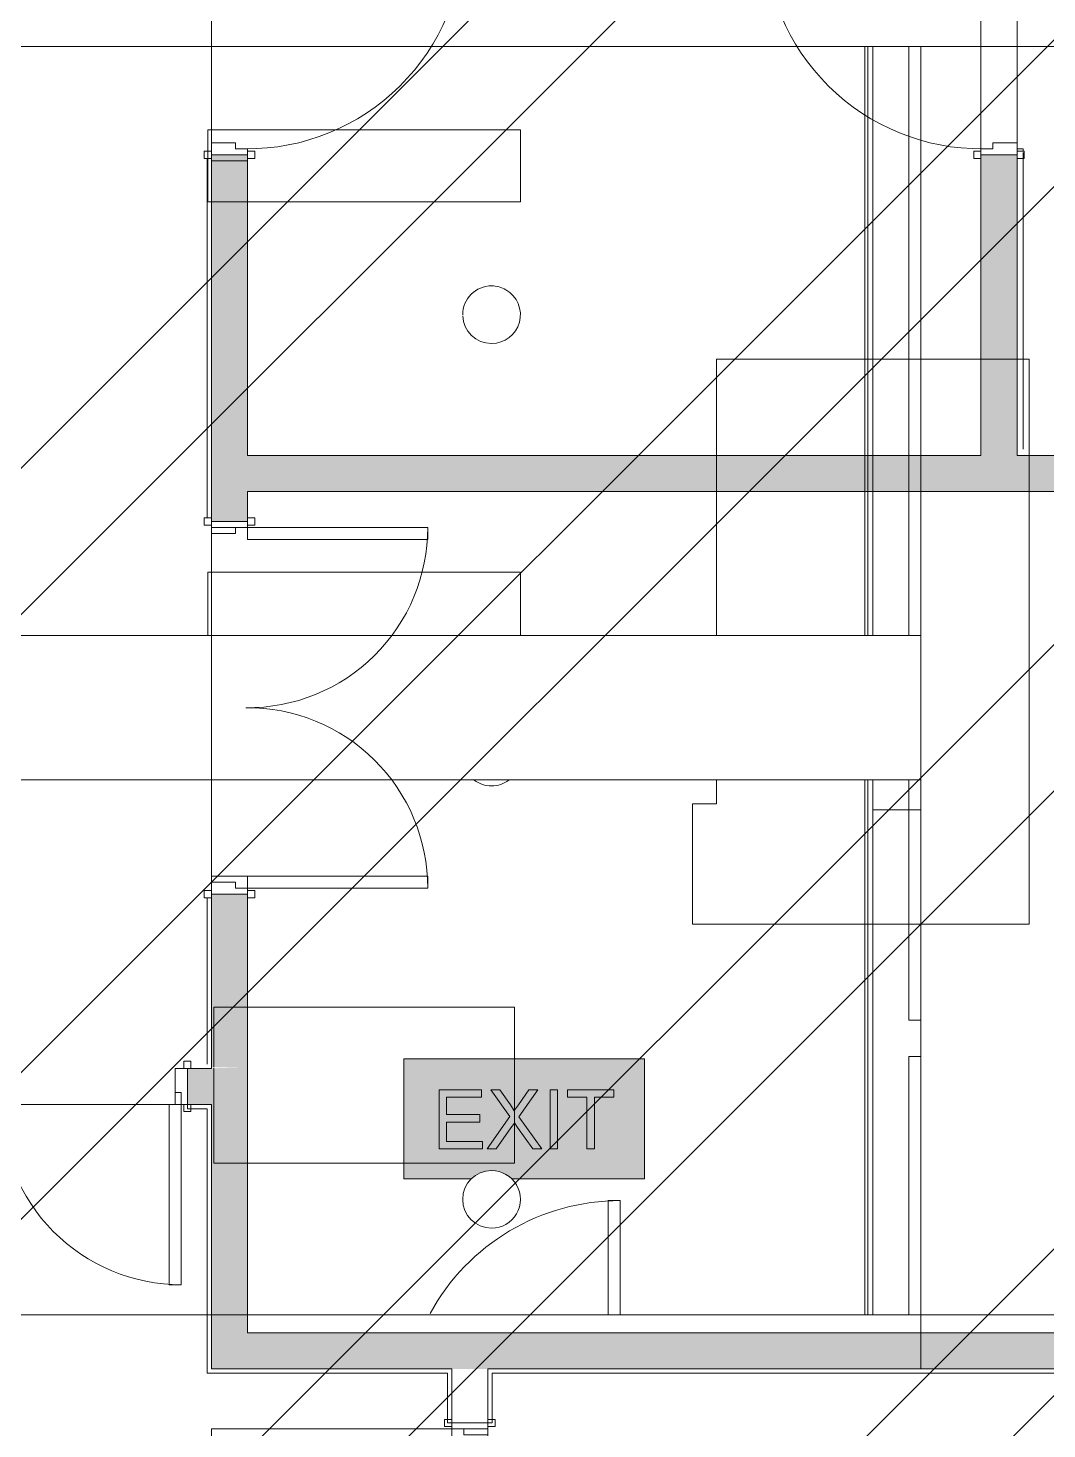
# Model space of a CAD drawing. Header units: millimetres. Extents: x -57519 to 497916, y -349472 to 446842.
# Drawn here: x 294190 to 298427, y 33857 to 39685 of the extents above; entities that cross this region are included whole.
import ezdxf

# ---------------------------------------------------------------- set-up
doc = ezdxf.new("R2010")
doc.units = ezdxf.units.MM
for name, color, linetype, lineweight in [('A-CLNG', 13, 'Continuous', 5), ('A-DETL-GENF', 92, 'Continuous', 5), ('A-DOOR', 31, 'Continuous', 5), ('A-DOOR-FRAM', 31, 'Continuous', 5), ('A-FLOR', 192, 'Continuous', 5), ('A-GENM', 13, 'Continuous', 5), ('A-WALL', 113, 'Continuous', 20), ('A-WALL-PATT', 111, 'Continuous', 20), ('E-LITE-EQPM', 33, 'Continuous', 5)]:
    doc.layers.add(name, color=color, linetype=linetype, lineweight=lineweight)

# ---------------------------------------------------------------- blocks, each defined once
blk = doc.blocks.new('DLN-Single Door__X01_ - _M05_ 900 x 2450 _WH_-16935527-SITE COVERAGE')
at = {"layer": 'A-DOOR'}
for p, q in [((-450, -500), (-450, -975)), ((-400, -975), (-400, -500)), ((-450, -975), (-400, -975))]:
    blk.add_line(p, q, dxfattribs=at)
blk.add_arc((-450, -75), 900, 270, 331.466, dxfattribs=at)
blk = doc.blocks.new('DLN_Face Base lighting-01 - 240mm _R_-V391-SITE COVERAGE')
at = {"layer": 'E-LITE-EQPM'}
for start, end in [(91.94879, 180), (360, 90), (180, 330), (330, 360)]:
    blk.add_arc((0, 0), 120, start, end, dxfattribs=at)
blk = doc.blocks.new('DLN_Face Base lighting-01 - 240mm _R_-V173-SITE COVERAGE')
at = {"layer": 'E-LITE-EQPM'}
for start, end in [(142.98144, 180), (180, 217.01856)]:
    blk.add_arc((0, 0), 120, start, end, dxfattribs=at)
blk = doc.blocks.new('DLN_Face Base lighting-01 - 240mm _R_-V392-SITE COVERAGE')
at = {"layer": 'E-LITE-EQPM'}
for start, end in [(360, 180), (180, 300), (300, 360)]:
    blk.add_arc((0, 0), 120, start, end, dxfattribs=at)
blk = doc.blocks.new('DLN_EXIT Sign Board - DLN_EXIT Sign Board-3618793-SITE COVERAGE')
at = {"layer": 'A-GENM', "transparency": 33554560}
h = blk.add_hatch(color=256, dxfattribs=at)
h.paths.add_polyline_path([(51.2, -250), (500, -250), (500, 250), (-500, 250), (-500, -250), (-219.8, -250), (-187.9, -228.2), (-162.5, -218.8), (-135.4, -215.2), (-104.3, -219.3), (-58.4, -244.2), (-41.9, -250), (11.4, -250)], flags=0)
h.paths.add_polyline_path([(107.7, -125), (107.7, 121.2), (138.5, 121.2), (138.5, -125)], flags=0)
h.paths.add_polyline_path([(-323.1, -125), (-353.8, -125), (-353.8, 121.2), (-176.9, 121.2), (-176.9, 90.4), (-323.1, 90.4), (-323.1, 17.3), (-184.6, 17.3), (-184.6, -13.5), (-323.1, -13.5), (-323.1, -94.2), (-173.1, -94.2), (-173.1, -125), (-269.4, -125)], flags=0)
h.paths.add_polyline_path([(292.3, -125), (261.5, -125), (261.5, 90.4), (180.8, 90.4), (180.8, 121.2), (373.1, 121.2), (373.1, 90.4), (292.3, 90.4), (292.3, 84.1)], flags=0)
h.paths.add_polyline_path([(73.1, -125), (36.2, -125), (-41.7, -19.4), (-116.4, -125), (-153.8, -125), (-59, 9.1), (-138.5, 121.2), (-101.6, 121.2), (-40.4, 35.4), (20.3, 121.2), (57.7, 121.2), (-21.8, 8.8), (27, -60)], flags=0)
for points in [[(-353.8, -125), (-173.1, -125), (-173.1, -94.2), (-323.1, -94.2), (-323.1, -13.5), (-184.6, -13.5), (-184.6, 17.3), (-323.1, 17.3), (-323.1, 90.4), (-176.9, 90.4), (-176.9, 121.2), (-353.8, 121.2)], [(-116.4, -125), (-40.2, -17.3), (36.2, -125), (73.1, -125), (-21.8, 8.8), (57.7, 121.2), (20.3, 121.2), (-41.7, 33.5), (-101.6, 121.2), (-138.5, 121.2), (-59, 9.1), (-153.8, -125)], [(138.5, -125), (138.5, 121.2), (107.7, 121.2), (107.7, -125)], [(292.3, -125), (292.3, 90.4), (373.1, 90.4), (373.1, 121.2), (180.8, 121.2), (180.8, 90.4), (261.5, 90.4), (261.5, -125), (292.2, -125)]]:
    blk.add_hatch(color=256, dxfattribs=at).paths.add_polyline_path(points, flags=0)
h = blk.add_hatch(color=256, dxfattribs=at)
h.paths.add_polyline_path([(261.5, -125), (292.3, -125), (292.3, 90.4), (373.1, 90.4), (373.1, 121.2), (180.8, 121.2), (180.8, 90.4), (261.5, 90.4), (261.5, -60)], flags=0)
h.paths.add_polyline_path([(-323.1, -125), (-173.1, -125), (-173.1, -94.2), (-323.1, -94.2), (-323.1, -13.5), (-184.6, -13.5), (-184.6, 17.3), (-323.1, 17.3), (-323.1, 90.4), (-176.9, 90.4), (-176.9, 121.2), (-353.8, 121.2), (-353.8, -125)], flags=0)
h.paths.add_polyline_path([(138.5, -125), (138.5, 121.2), (107.7, 121.2), (107.7, -125)], flags=0)
h.paths.add_polyline_path([(-153.8, -125), (-116.4, -125), (-40.2, -17.3), (36.2, -125), (73.1, -125), (-21.6, 9.1), (57.7, 121.2), (20.3, 121.2), (-41.7, 33.5), (-101.6, 121.2), (-138.5, 121.2), (-59.2, 8.8), (-107.9, -60)], flags=0)
at = {"layer": 'A-GENM'}
for p, q in [((-40.4, 250), (-500, 250)), ((-500, 250), (-500, -185.2)), ((-500, -185.2), (-500, 250)), ((-500, 250), (-40.4, 250)), ((500, 250), (-40.4, 250)), ((-40.4, 250), (500, 250)), ((500, -250), (500, 250)), ((500, 250), (500, -250)), ((-176.9, 121.2), (-353.8, 121.2)), ((-353.8, 121.2), (-353.8, -125)), ((-353.8, -125), (-353.8, 121.2)), ((-353.8, 121.2), (-176.9, 121.2)), ((-176.9, 90.4), (-176.9, 121.2)), ((-176.9, 121.2), (-176.9, 90.4)), ((-101.6, 121.2), (-138.5, 121.2)), ((-138.5, 121.2), (-59, 9.1)), ((-59, 9.1), (-138.5, 121.2)), ((-138.5, 121.2), (-101.6, 121.2)), ((-56.8, 58.1), (-101.6, 121.2)), ((-101.6, 121.2), (-56.8, 58.1)), ((20.3, 121.2), (-24, 58.5)), ((-24, 58.5), (20.3, 121.2)), ((-21.8, 8.8), (57.7, 121.2)), ((57.7, 121.2), (-21.8, 8.8)), ((57.7, 121.2), (20.3, 121.2)), ((20.3, 121.2), (57.7, 121.2)), ((138.5, 121.2), (107.7, 121.2)), ((107.7, 121.2), (107.7, -125)), ((107.7, -125), (107.7, 121.2)), ((107.7, 121.2), (138.5, 121.2)), ((138.5, -125), (138.5, 121.2)), ((138.5, 121.2), (138.5, -125)), ((373.1, 121.2), (180.8, 121.2)), ((180.8, 121.2), (180.8, 90.4)), ((180.8, 90.4), (180.8, 121.2)), ((180.8, 121.2), (373.1, 121.2)), ((373.1, 90.4), (373.1, 121.2)), ((373.1, 121.2), (373.1, 90.4)), ((-323.1, 17.3), (-323.1, 90.4)), ((-323.1, 90.4), (-176.9, 90.4)), ((-176.9, 90.4), (-323.1, 90.4)), ((-323.1, 90.4), (-323.1, 17.3)), ((-24, 58.5), (-40.4, 35.4)), ((-40.4, 35.4), (-24, 58.5)), ((180.8, 90.4), (261.5, 90.4)), ((261.5, 90.4), (180.8, 90.4)), ((261.5, 90.4), (261.5, -125)), ((261.5, -125), (261.5, 90.4)), ((292.3, -125), (292.3, 90.4)), ((292.3, 90.4), (373.1, 90.4)), ((373.1, 90.4), (292.3, 90.4)), ((292.3, 90.4), (292.3, -125)), ((-184.6, 17.3), (-323.1, 17.3)), ((-323.1, 17.3), (-184.6, 17.3)), ((-184.6, -13.5), (-184.6, 17.3)), ((-184.6, 17.3), (-184.6, -13.5)), ((-59, 9.1), (-153.8, -125)), ((-153.8, -125), (-59, 9.1)), ((-41.7, 33.5), (-56.8, 58.1)), ((-56.8, 58.1), (-41.7, 33.5)), ((73.1, -125), (-21.8, 8.8)), ((-21.8, 8.8), (73.1, -125)), ((-323.1, -94.2), (-323.1, -13.5)), ((-323.1, -13.5), (-184.6, -13.5)), ((-184.6, -13.5), (-323.1, -13.5)), ((-323.1, -13.5), (-323.1, -94.2)), ((-116.4, -125), (-54.7, -37.6)), ((-54.7, -37.6), (-116.4, -125)), ((-54.7, -37.6), (-40.4, -17.5)), ((-40.4, -17.5), (-54.7, -37.6)), ((-40.2, -17.3), (-27, -35.8)), ((-27, -35.8), (-40.2, -17.3)), ((-27, -35.8), (36.2, -125)), ((36.2, -125), (-27, -35.8)), ((-173.1, -94.2), (-323.1, -94.2)), ((-323.1, -94.2), (-173.1, -94.2)), ((-173.1, -125), (-173.1, -94.2)), ((-173.1, -94.2), (-173.1, -125)), ((-353.8, -125), (-173.1, -125)), ((-173.1, -125), (-353.8, -125)), ((-153.8, -125), (-116.4, -125)), ((-116.4, -125), (-153.8, -125)), ((36.2, -125), (73.1, -125)), ((73.1, -125), (36.2, -125)), ((107.7, -125), (138.5, -125)), ((138.5, -125), (107.7, -125)), ((261.5, -125), (292.3, -125)), ((292.2, -125), (261.5, -125)), ((292.3, -125), (292.2, -125)), ((-500, -185.2), (-500, -250)), ((-500, -250), (-500, -185.2)), ((-500, -250), (-219.8, -250)), ((-219.8, -250), (-500, -250)), ((-50.9, -250), (500, -250)), ((500, -250), (-50.9, -250))]:
    blk.add_line(p, q, dxfattribs=at)
blk = doc.blocks.new('DLN-Double Door__X03_ - _M12_1500 x 2450 _WH_-16954912-SITE COVERAGE')
at = {"layer": 'A-DOOR'}
for p, q in [((-750, 825), (-700, 825)), ((-750, 75), (-750, 825)), ((-700, 825), (-700, 75)), ((700, 825), (700, 75)), ((750, 825), (700, 825)), ((750, 75), (750, 825)), ((-700, 75), (-750, 75)), ((700, 75), (750, 75))]:
    blk.add_line(p, q, dxfattribs=at)
for centre, start, end in [((-750, 75), 359.5, 90), ((750, 75), 90, 180.5)]:
    blk.add_arc(centre, 750, start, end, dxfattribs=at)
at = {"layer": 'A-DOOR-FRAM'}
for p, q in [((-790, 105), (-760, 105)), ((-790, 75), (-790, 105)), ((-790, 105), (-790, 75)), ((-760, 105), (-790, 105)), ((-760, 75), (-790, 75)), ((-790, 75), (-775, 75)), ((-775, 75), (-760, 75)), ((-775, 75), (-750, 75)), ((-775, -75), (-775, 75)), ((-775, 75), (-775, -75)), ((-775, 75), (-760, 75)), ((-760, 105), (-760, 75)), ((-760, 75), (-760, 105)), ((-760, 75), (-750, 75)), ((-750, 75), (-750, 25)), ((-750, 25), (-750, 75)), ((750, 75), (775, 75)), ((750, 25), (750, 75)), ((750, 75), (750, 25)), ((760, 75), (750, 75)), ((760, 75), (760, 105)), ((760, 105), (790, 105)), ((760, 105), (760, 75)), ((760, 105), (790, 105)), ((790, 75), (760, 75)), ((775, 75), (760, 75)), ((775, 75), (760, 75)), ((790, 75), (775, 75)), ((775, 75), (775, -75)), ((775, -75), (775, 75)), ((790, 105), (790, 75)), ((790, 75), (790, 105)), ((-750, 25), (-725, 25)), ((-750, 25), (-725, 25)), ((-725, 25), (-725, -75)), ((-725, -75), (-725, 25)), ((725, 25), (750, 25)), ((725, -75), (725, 25)), ((750, 25), (725, 25)), ((725, 25), (725, -75)), ((-790, -75), (-760, -75)), ((-790, -105), (-790, -75)), ((-775, -75), (-790, -75)), ((-790, -93), (-790, -105)), ((-760, -105), (-790, -105)), ((-790, -105), (-760, -105)), ((-760, -75), (-775, -75)), ((-725, -75), (-775, -75)), ((-760, -75), (-775, -75)), ((-760, -75), (-760, -105)), ((-760, -105), (-760, -75)), ((-725, -75), (-760, -75)), ((775, -75), (725, -75)), ((725, -75), (760, -75)), ((760, -105), (760, -75)), ((760, -75), (790, -75)), ((760, -75), (760, -105)), ((760, -75), (775, -75)), ((760, -75), (775, -75)), ((790, -105), (760, -105)), ((790, -105), (760, -105)), ((775, -75), (790, -75)), ((790, -75), (790, -105)), ((790, -105), (790, -93))]:
    blk.add_line(p, q, dxfattribs=at)
blk = doc.blocks.new('DLN-Double Door__X03_ - _M20_2000 x 2450 _WH_-V520-SITE COVERAGE')
at = {"layer": 'A-DOOR'}
for p, q in [((-950, -75), (-1000, -75)), ((-1000, -75), (-1000, -1075)), ((-950, -1075), (-950, -75)), ((950, -75), (1000, -75)), ((950, -1075), (950, -75)), ((1000, -75), (1000, -1075)), ((-1000, -1075), (-950, -1075)), ((1000, -1075), (950, -1075))]:
    blk.add_line(p, q, dxfattribs=at)
for centre, start, end in [((-1000, -75), 270, 0.5), ((1000, -75), 179.5, 270)]:
    blk.add_arc(centre, 1000, start, end, dxfattribs=at)
at = {"layer": 'A-DOOR-FRAM'}
for p, q in [((-1010, 105), (-1040, 105)), ((-1040, 105), (-1040, 75)), ((-1040, 93), (-1040, 105)), ((-1040, 105), (-1010, 105)), ((-1040, 75), (-1010, 75)), ((-1010, 75), (-1040, 75)), ((-975, 75), (-1025, 75)), ((-1025, 75), (-1025, -75)), ((-1025, -75), (-1025, 75)), ((-1010, 75), (-1025, 75)), ((-1010, 75), (-1010, 105)), ((-1010, 105), (-1010, 75)), ((-975, 75), (-1010, 75)), ((-975, -25), (-975, 75)), ((-975, 75), (-975, -25)), ((975, 75), (975, -25)), ((1025, 75), (975, 75)), ((975, -25), (975, 75)), ((975, 75), (1008.4, 75)), ((1040, 105), (1010, 105)), ((1010, 105), (1010, 75)), ((1040, 105), (1010, 105)), ((1010, 75), (1010, 105)), ((1010, 75), (1040, 75)), ((1010, 75), (1040, 75)), ((1010, 75), (1025, 75)), ((1025, -75), (1025, 75)), ((1025, 75), (1025, -75)), ((1040, 75), (1040, 105)), ((1040, 105), (1040, 93)), ((-1000, -75), (-1000, -25)), ((-1000, -25), (-975, -25)), ((-1000, -25), (-975, -25)), ((-1000, -25), (-1000, -75)), ((975, -25), (1000, -25)), ((1000, -25), (975, -25)), ((1000, -25), (1000, -75)), ((1000, -75), (1000, -25)), ((-1010, -75), (-1040, -75)), ((-1040, -75), (-1040, -105)), ((-1040, -105), (-1040, -93)), ((-1040, -105), (-1010, -105)), ((-1010, -105), (-1040, -105)), ((-1025, -75), (-1010, -75)), ((-1025, -75), (-1000, -75)), ((-1025, -75), (-1010, -75)), ((-1010, -105), (-1010, -75)), ((-1010, -75), (-1010, -105)), ((-1010, -75), (-1000, -75)), ((1000, -75), (1025, -75)), ((1008.4, -75), (1000, -75)), ((1040, -75), (1010, -75)), ((1010, -75), (1010, -105)), ((1025, -75), (1010, -75)), ((1010, -105), (1010, -75)), ((1025, -75), (1010, -75)), ((1010, -105), (1040, -105)), ((1010, -105), (1040, -105)), ((1040, -105), (1040, -75)), ((1040, -93), (1040, -105))]:
    blk.add_line(p, q, dxfattribs=at)
blk = doc.blocks.new('DLN-Double Door__X03_ - _M14_1500 x 2450 _WH_-16954917-SITE COVERAGE')
at = {"layer": 'A-DOOR'}
for p, q in [((-750, 825), (-700, 825)), ((-750, 75), (-750, 825)), ((-700, 825), (-700, 75)), ((700, 825), (700, 75)), ((750, 825), (700, 825)), ((750, 75), (750, 825)), ((-700, 75), (-750, 75)), ((700, 75), (750, 75))]:
    blk.add_line(p, q, dxfattribs=at)
for centre, start, end in [((-750, 75), 359.5, 90), ((750, 75), 90, 180.5)]:
    blk.add_arc(centre, 750, start, end, dxfattribs=at)
at = {"layer": 'A-DOOR-FRAM'}
for p, q in [((-790, 105), (-760, 105)), ((-790, 75), (-790, 105)), ((-790, 105), (-790, 93)), ((-760, 105), (-790, 105)), ((-760, 75), (-790, 75)), ((-790, 75), (-775, 75)), ((-775, 75), (-760, 75)), ((-775, 75), (-750, 75)), ((-775, -75), (-775, 75)), ((-775, 75), (-775, -75)), ((-775, 75), (-760, 75)), ((-760, 105), (-760, 75)), ((-760, 75), (-760, 105)), ((-760, 75), (-750, 75)), ((-750, 75), (-750, 25)), ((-750, 25), (-750, 75)), ((750, 75), (775, 75)), ((750, 25), (750, 75)), ((750, 75), (750, 25)), ((760, 75), (750, 75)), ((760, 75), (760, 105)), ((760, 105), (790, 105)), ((760, 105), (760, 75)), ((760, 105), (790, 105)), ((790, 75), (760, 75)), ((775, 75), (760, 75)), ((775, 75), (760, 75)), ((790, 75), (775, 75)), ((775, 75), (775, -75)), ((775, -75), (775, 75)), ((790, 105), (790, 75)), ((790, 93), (790, 105)), ((-750, 25), (-725, 25)), ((-750, 25), (-725, 25)), ((-725, 25), (-725, -75)), ((-725, -75), (-725, 25)), ((725, 25), (750, 25)), ((725, -75), (725, 25)), ((750, 25), (725, 25)), ((725, 25), (725, -75)), ((-790, -75), (-760, -75)), ((-790, -105), (-790, -75)), ((-790, -75), (-790, -105)), ((-775, -75), (-790, -75)), ((-760, -105), (-790, -105)), ((-790, -105), (-760, -105)), ((-760, -75), (-775, -75)), ((-725, -75), (-775, -75)), ((-760, -75), (-775, -75)), ((-760, -75), (-760, -105)), ((-760, -105), (-760, -75)), ((-725, -75), (-760, -75)), ((775, -75), (725, -75)), ((725, -75), (760, -75)), ((760, -105), (760, -75)), ((760, -75), (790, -75)), ((760, -75), (760, -105)), ((760, -75), (775, -75)), ((760, -75), (775, -75)), ((790, -105), (760, -105)), ((790, -105), (760, -105)), ((775, -75), (790, -75)), ((790, -75), (790, -105)), ((790, -105), (790, -75))]:
    blk.add_line(p, q, dxfattribs=at)
blk = doc.blocks.new('DLN-Single Door__X01_ - _M02a_ 900 x 2450 _WH_-V526-SITE COVERAGE')
at = {"layer": 'A-DOOR'}
for p, q in [((-450, 975), (-400, 975)), ((-450, 75), (-450, 975)), ((-400, 975), (-400, 75)), ((-490, 105), (-460, 105)), ((-490, 75), (-490, 105)), ((-490, 105), (-490, 75)), ((-460, 105), (-490, 105)), ((-460, 75), (-490, 75)), ((-490, 75), (-475, 75)), ((-475, 75), (-460.2, 75)), ((-460.2, 75), (-460, 75)), ((-460, 105), (-460, 75)), ((-460, 75), (-460, 105)), ((-400, 75), (-450, 75)), ((460, 75), (460, 105)), ((460, 105), (490, 105)), ((460, 105), (460, 75)), ((460, 105), (490, 105)), ((490, 75), (460, 75)), ((475, 75), (460, 75)), ((490, 75), (475, 75)), ((490, 105), (490, 75)), ((490, 75), (490, 105)), ((-490, -75), (-460, -75)), ((-490, -105), (-490, -75)), ((-475, -75), (-490, -75)), ((-490, -93), (-490, -105)), ((-460, -105), (-490, -105)), ((-490, -105), (-460, -105)), ((-460.2, -75), (-475, -75)), ((-460, -75), (-460.2, -75)), ((-460, -75), (-460, -105)), ((-460, -105), (-460, -75)), ((460, -105), (460, -75)), ((460, -75), (490, -75)), ((460, -75), (460, -105)), ((460, -75), (475, -75)), ((490, -105), (460, -105)), ((490, -105), (460, -105)), ((475, -75), (490, -75)), ((490, -75), (490, -105)), ((490, -105), (490, -93))]:
    blk.add_line(p, q, dxfattribs=at)
blk.add_arc((-450, 75), 900, 359.5, 90, dxfattribs=at)
at = {"layer": 'A-DOOR-FRAM'}
for p, q in [((-475, 75), (-450, 75)), ((-475, -75), (-475, 75)), ((-475, 75), (-475, -75)), ((-475, 75), (-460.2, 75)), ((-460, 75), (-450, 75)), ((-450, 75), (-450, 25)), ((-450, 25), (-450, 75)), ((450, 75), (475, 75)), ((450, 25), (450, 75)), ((450, 75), (450, 25)), ((460, 75), (450, 75)), ((475, 75), (460, 75)), ((475, 75), (475, -75)), ((475, -75), (475, 75)), ((-450, 25), (-425, 25)), ((-450, 25), (-425, 25)), ((-425, 25), (-425, -75)), ((-425, -75), (-425, 25)), ((425, 25), (450, 25)), ((425, -75), (425, 25)), ((450, 25), (425, 25)), ((425, 25), (425, -75)), ((-425, -75), (-475, -75)), ((-460.2, -75), (-475, -75)), ((-425, -75), (-460, -75)), ((475, -75), (425, -75)), ((425, -75), (460, -75)), ((460, -75), (475, -75))]:
    blk.add_line(p, q, dxfattribs=at)
blk = doc.blocks.new('DLN-Single Door__X01_ - _M01_ 900 x 2450 _WH_-V527-SITE COVERAGE')
at = {"layer": 'A-DOOR'}
for p, q in [((-460, 105), (-490, 105)), ((-490, 105), (-490, 75)), ((-490, 105), (-460, 105)), ((-490, 75), (-460, 75)), ((-475, 75), (-490, 75)), ((-460.2, 75), (-475, 75)), ((-460, 75), (-460, 105)), ((490, 105), (460, 105)), ((460, 105), (460, 75)), ((490, 105), (460, 105)), ((460, 75), (490, 75)), ((460, 75), (475, 75)), ((475, 75), (490, 75)), ((490, 75), (490, 105)), ((-460, -75), (-490, -75)), ((-490, -75), (-490, -105)), ((-490, -105), (-490, -75)), ((-490, -75), (-475, -75)), ((-490, -105), (-460, -105)), ((-460, -105), (-490, -105)), ((-475, -75), (-460.2, -75)), ((-460.2, -75), (-460, -75)), ((-460, -105), (-460, -75)), ((-460, -75), (-460, -105)), ((-400, -75), (-450, -75)), ((-450, -75), (-450, -975)), ((-400, -975), (-400, -75)), ((490, -75), (460, -75)), ((460, -75), (460, -105)), ((475, -75), (460, -75)), ((460, -105), (460, -75)), ((460, -105), (490, -105)), ((460, -105), (490, -105)), ((490, -75), (475, -75)), ((490, -105), (490, -75)), ((490, -75), (490, -105)), ((-450, -975), (-400, -975))]:
    blk.add_line(p, q, dxfattribs=at)
blk.add_arc((-450, -75), 900, 270, 0.5, dxfattribs=at)
at = {"layer": 'A-DOOR-FRAM'}
for p, q in [((-425, 75), (-475, 75)), ((-475, 75), (-475, -75)), ((-475, -75), (-475, 75)), ((-460.2, 75), (-475, 75)), ((-450, 75), (-460, 75)), ((-425, 75), (-450, 75)), ((-425, -25), (-425, 75)), ((-425, 75), (-425, -25)), ((425, 75), (425, -25)), ((475, 75), (425, 75)), ((425, -25), (425, 75)), ((425, 75), (450, 75)), ((450, 75), (460, 75)), ((460, 75), (475, 75)), ((475, -75), (475, 75)), ((475, 75), (475, -75)), ((-450, -75), (-450, -25)), ((-450, -25), (-425, -25)), ((-450, -25), (-425, -25)), ((-450, -25), (-450, -75)), ((425, -25), (450, -25)), ((450, -25), (425, -25)), ((450, -25), (450, -75)), ((450, -75), (450, -25)), ((-475, -75), (-450, -75)), ((-475, -75), (-460.2, -75)), ((-460, -75), (-450, -75)), ((450, -75), (475, -75)), ((460, -75), (450, -75)), ((475, -75), (460, -75))]:
    blk.add_line(p, q, dxfattribs=at)

msp = doc.modelspace()

# ---------------------------------------------------------------- hatches: boundary and pattern name
at = {"layer": 'A-DETL-GENF'}
h = msp.add_hatch(dxfattribs=at)
h.set_pattern_fill('FP_40', color=250, style=0, pattern_type=2)
h.set_pattern_definition([(45, (248763.4, 0), (-1257.236, 1257.236), []), (45, (248763.4, 1905), (-1257.236, 1257.236), [])])
h.paths.add_polyline_path([(325750.1, -8642.5), (328562.7, -8642.5), (328562.7, 4657.5), (341312.7, 4657.5), (341312.7, 30557.5), (342712.7, 30557.5), (342712.7, 48907.7), (339962.7, 48907.7), (339962.7, 52157.5), (338962.7, 52157.5), (338962.7, 53757.5), (297512.7, 53757.5), (297512.7, 52247.5), (286277.7, 52247.5), (286277.7, 34407.5), (285902.7, 34407.5), (285902.7, 7407.5), (286277.7, 7407.5), (286277.7, -2267.5), (315555.2, -2267.5), (315555.2, -8642.5), (321257.1, -8642.5)], flags=0)
at = {"layer": 'A-WALL-PATT', "lineweight": 5, "transparency": 33554560}
h = msp.add_hatch(color=253, dxfattribs=at)
h.paths.add_polyline_path([(295102.7, 35362.5), (295102.7, 36082.5), (294952.7, 36082.5), (294952.7, 35362.5)], flags=0)
h.paths.add_polyline_path([(295102.7, 37632.5), (295102.7, 39157.5), (294952.7, 39157.5), (294952.7, 37632.5), (295052.7, 37632.5)], flags=0)
h.paths.add_polyline_path([(295052.7, 40107.5), (295102.7, 40107.5), (295102.7, 40532.5), (294952.7, 40532.5), (294952.7, 40107.5)], flags=0)
h.paths.add_polyline_path([(295102.7, 41482.5), (295102.7, 42757.5), (294952.7, 42757.5), (294952.7, 41482.5), (295052.7, 41482.5)], flags=0)
h = msp.add_hatch(color=253, dxfattribs=at)
h.paths.add_polyline_path([(298230.2, 37757.5), (298302.7, 37757.5), (298302.7, 39157.5), (298152.7, 39157.5), (298152.7, 37757.5)], flags=0)
h.paths.add_polyline_path([(298230.2, 40107.5), (298302.7, 40107.5), (298302.7, 40532.5), (298152.7, 40532.5), (298152.7, 40107.5), (298202.7, 40107.5)], flags=0)
h.paths.add_polyline_path([(298302.7, 41482.5), (298302.7, 42757.5), (298152.7, 42757.5), (298152.7, 41482.5), (298202.7, 41482.5)], flags=0)
h = msp.add_hatch(color=253, dxfattribs=at)
h.paths.add_polyline_path([(301402.7, 37757.5), (301402.7, 37907.5), (298302.7, 37907.5), (298302.7, 37757.5), (301319.2, 37757.5)], flags=0)
h.paths.add_polyline_path([(295422.1, 37757.5), (298152.7, 37757.5), (298152.7, 37907.5), (295102.7, 37907.5), (295102.7, 37757.5)], flags=0)
h = msp.add_hatch(color=253, dxfattribs=at)
h.paths.add_polyline_path([(293287.7, 35207.5), (293302.7, 35207.5), (293302.7, 35357.5), (293202.7, 35357.5), (293202.7, 35207.5), (293220.7, 35207.5)], flags=0)
h.paths.add_polyline_path([(294867.7, 35207.5), (294952.7, 35207.5), (294952.7, 35357.5), (294852.7, 35357.5), (294852.7, 35207.5)], flags=0)
for points in [[(295102.7, 34107.5), (295102.7, 35362.5), (294952.7, 35357.5), (294952.7, 34107.5)], [(295102.7, 34107.5), (301402.7, 34107.5), (301402.7, 34257.5), (295102.7, 34257.5), (295102.7, 34204.4)]]:
    msp.add_hatch(color=253, dxfattribs=at).paths.add_polyline_path(points, flags=0)

# ---------------------------------------------------------------- linework, layer by layer
at = {"layer": 'A-CLNG'}
for p, q in [((297702.7, 39607.5), (297702.7, 37907.5)), ((294937.7, 38961.6), (294937.7, 39261.6)), ((294937.7, 39261.6), (296237.7, 39261.6)), ((296237.7, 39261.6), (296237.7, 38961.6)), ((296237.7, 38961.6), (294937.7, 38961.6)), ((294937.7, 37157.5), (294937.7, 37421.6)), ((294937.7, 37421.6), (296237.7, 37421.6)), ((296237.7, 37421.6), (296237.7, 37157.5)), ((294962.7, 35362.5), (294962.7, 35612.5)), ((294962.7, 35612.5), (296212.7, 35612.5)), ((296212.7, 35612.5), (296212.7, 34962.5)), ((297852.7, 35407.5), (297852.7, 35349.5)), ((294962.7, 34962.5), (294962.7, 35357.8)), ((296212.7, 34962.5), (294962.7, 34962.5))]:
    msp.add_line(p, q, dxfattribs=at)
at = {"layer": 'A-FLOR'}
for p, q in [((294952.7, 39142.5), (294952.7, 40092.5)), ((298152.7, 37907.5), (298152.7, 40092.5)), ((298302.7, 40082.5), (298302.7, 39182.5)), ((289477.7, 39607.5), (298502.7, 39607.5)), ((297702.7, 39607.5), (297902.7, 39607.5)), ((297852.7, 39607.5), (297852.7, 37157.5)), ((297902.7, 39607.5), (297902.7, 34107.5)), ((294955.7, 39132.5), (295102.7, 39132.5)), ((295102.7, 39132.5), (295102.7, 37907.5)), ((297052.7, 38307.5), (297052.7, 37157.5)), ((297052.7, 38307.5), (298352.7, 38307.5)), ((298352.7, 38307.5), (298352.7, 37899.6)), ((297702.7, 37157.5), (297702.7, 37907.5)), ((298302.7, 37907.5), (300802.7, 37907.5)), ((298352.7, 37898.1), (298352.7, 35957.5)), ((295102.7, 37757.5), (295102.7, 37607.5)), ((294952.7, 35362.5), (294952.7, 37647.5)), ((295102.7, 37607.5), (294952.7, 37607.5)), ((297902.7, 37157.5), (289402.7, 37157.5)), ((289402.7, 36557.5), (297902.7, 36557.5)), ((297052.7, 36557.5), (297052.7, 36457.5)), ((297052.7, 36457.5), (296952.7, 36457.5)), ((296952.7, 36457.5), (296952.7, 35957.5)), ((297702.7, 36432.5), (297902.7, 36432.5)), ((297852.7, 36432.5), (297852.7, 35557.5)), ((294952.7, 36157.5), (295102.7, 36157.5)), ((295102.7, 36157.5), (295102.7, 34257.5)), ((298352.7, 35957.5), (296952.7, 35957.5)), ((294802.7, 35207.5), (294802.7, 35357.5)), ((294802.7, 35357.5), (294952.7, 35357.5)), ((294852.7, 35207.5), (293302.7, 35207.5)), ((294952.7, 34107.5), (294952.7, 35207.5)), ((289402.7, 34332.5), (299248.1, 34332.5)), ((295952.7, 34107.5), (294952.7, 34107.5)), ((301402.7, 34107.5), (296102.7, 34107.5)), ((297902.7, 34107.5), (298502.7, 34107.5)), ((295952.7, 33857.5), (295952.7, 33882.5)), ((296102.7, 31849.1), (296102.7, 33882.5)), ((296102.7, 33857.5), (295952.7, 33857.5))]:
    msp.add_line(p, q, dxfattribs=at)
at = {"layer": 'A-WALL', "lineweight": 5}
for p, q in [((297669.7, 37157.5), (297669.7, 39607.5)), ((297682.7, 37157.5), (297682.7, 39607.5)), ((295102.7, 39157.5), (294952.7, 39157.5)), ((295102.7, 39132.5), (295102.7, 39157.5)), ((298302.7, 39157.5), (298152.7, 39157.5)), ((298302.7, 37907.5), (298302.7, 39157.5)), ((298152.7, 37907.5), (295102.7, 37907.5)), ((300792.7, 37907.5), (298327.7, 37907.5)), ((295102.7, 37757.5), (299102.7, 37757.5)), ((294952.7, 37632.5), (295102.7, 37632.5)), ((297669.7, 34332.5), (297669.7, 36557.5)), ((297682.7, 34332.5), (297682.7, 36557.5)), ((297702.7, 36557.5), (297702.7, 34332.5)), ((297852.7, 36432.5), (297852.7, 36557.5)), ((295102.7, 36082.5), (294952.7, 36082.5)), ((297900.4, 35557.5), (297852.7, 35557.5)), ((297902.7, 35407.5), (297852.7, 35407.5)), ((294852.7, 35357.5), (294852.7, 35189.5)), ((294952.7, 35362.5), (294952.7, 35357.5)), ((297852.7, 34332.5), (297852.7, 35349.5)), ((294852.7, 35207.5), (294952.7, 35207.5)), ((294934.7, 35189.5), (294852.7, 35189.5)), ((294934.7, 34089.5), (294934.7, 35189.5)), ((299102.7, 34257.5), (295102.7, 34257.5)), ((295952.7, 34107.5), (295952.7, 33882.5)), ((296102.7, 33882.5), (296102.7, 34107.5)), ((295934.7, 34089.5), (294934.7, 34089.5)), ((295934.7, 33882.5), (295934.7, 34089.5)), ((296120.7, 34089.5), (296120.7, 33882.5)), ((301384.7, 34089.5), (296120.7, 34089.5)), ((295952.7, 33882.5), (295934.7, 33882.5)), ((296120.7, 33882.5), (296102.7, 33882.5))]:
    msp.add_line(p, q, dxfattribs=at)
at = {"layer": 'A-WALL', "lineweight": 18}
for p, q in [((298302.7, 39182.5), (298302.7, 37907.5)), ((298327.7, 39182.5), (298302.7, 39182.5)), ((298327.7, 39172.5), (298327.7, 39182.5)), ((298327.7, 37932.5), (298327.7, 39167.5)), ((294952.7, 39142.5), (294934.7, 39142.5)), ((294934.7, 39142.5), (294934.7, 37647.5)), ((294952.7, 37647.5), (294952.7, 39142.5)), ((298302.7, 37907.5), (298327.7, 37907.5)), ((294934.7, 37647.5), (294952.7, 37647.5)), ((294952.7, 36067.5), (294934.7, 36067.5)), ((294934.7, 36067.5), (294934.7, 35375.5)), ((294952.7, 35375.5), (294952.7, 36067.5))]:
    msp.add_line(p, q, dxfattribs=at)

# ---------------------------------------------------------------- block references
at = {"layer": 'A-DOOR'}
for name, p, rotation in [('DLN-Single Door__X01_ - _M02a_ 900 x 2450 _WH_-V526-SITE COVERAGE', (295027.7, 39632.5), 270), ('DLN-Single Door__X01_ - _M01_ 900 x 2450 _WH_-V527-SITE COVERAGE', (298227.7, 39632.5), 270), ('DLN-Double Door__X03_ - _M12_1500 x 2450 _WH_-16954912-SITE COVERAGE', (295027.7, 36857.5), 270), ('DLN-Double Door__X03_ - _M14_1500 x 2450 _WH_-16954917-SITE COVERAGE', (294077.7, 35282.5), 180), ('DLN-Single Door__X01_ - _M05_ 900 x 2450 _WH_-16935527-SITE COVERAGE', (296202.7, 33832.5), 180), ('DLN-Double Door__X03_ - _M20_2000 x 2450 _WH_-V520-SITE COVERAGE', (296027.7, 32857.5), 270.0000000000001)]:
    msp.add_blockref(name, p, dxfattribs=dict(at, rotation=rotation))
at = {"layer": 'A-GENM'}
msp.add_blockref('DLN_EXIT Sign Board - DLN_EXIT Sign Board-3618793-SITE COVERAGE', (296253.1, 35147.7), dxfattribs=at)
at = {"layer": 'E-LITE-EQPM', "rotation": 90}
for name, p in [('DLN_Face Base lighting-01 - 240mm _R_-V391-SITE COVERAGE', (296117.7, 38492.5)), ('DLN_Face Base lighting-01 - 240mm _R_-V173-SITE COVERAGE', (296117.7, 36652.5)), ('DLN_Face Base lighting-01 - 240mm _R_-V392-SITE COVERAGE', (296117.7, 34812.5))]:
    msp.add_blockref(name, p, dxfattribs=at)

doc.saveas('drawing.dxf')
